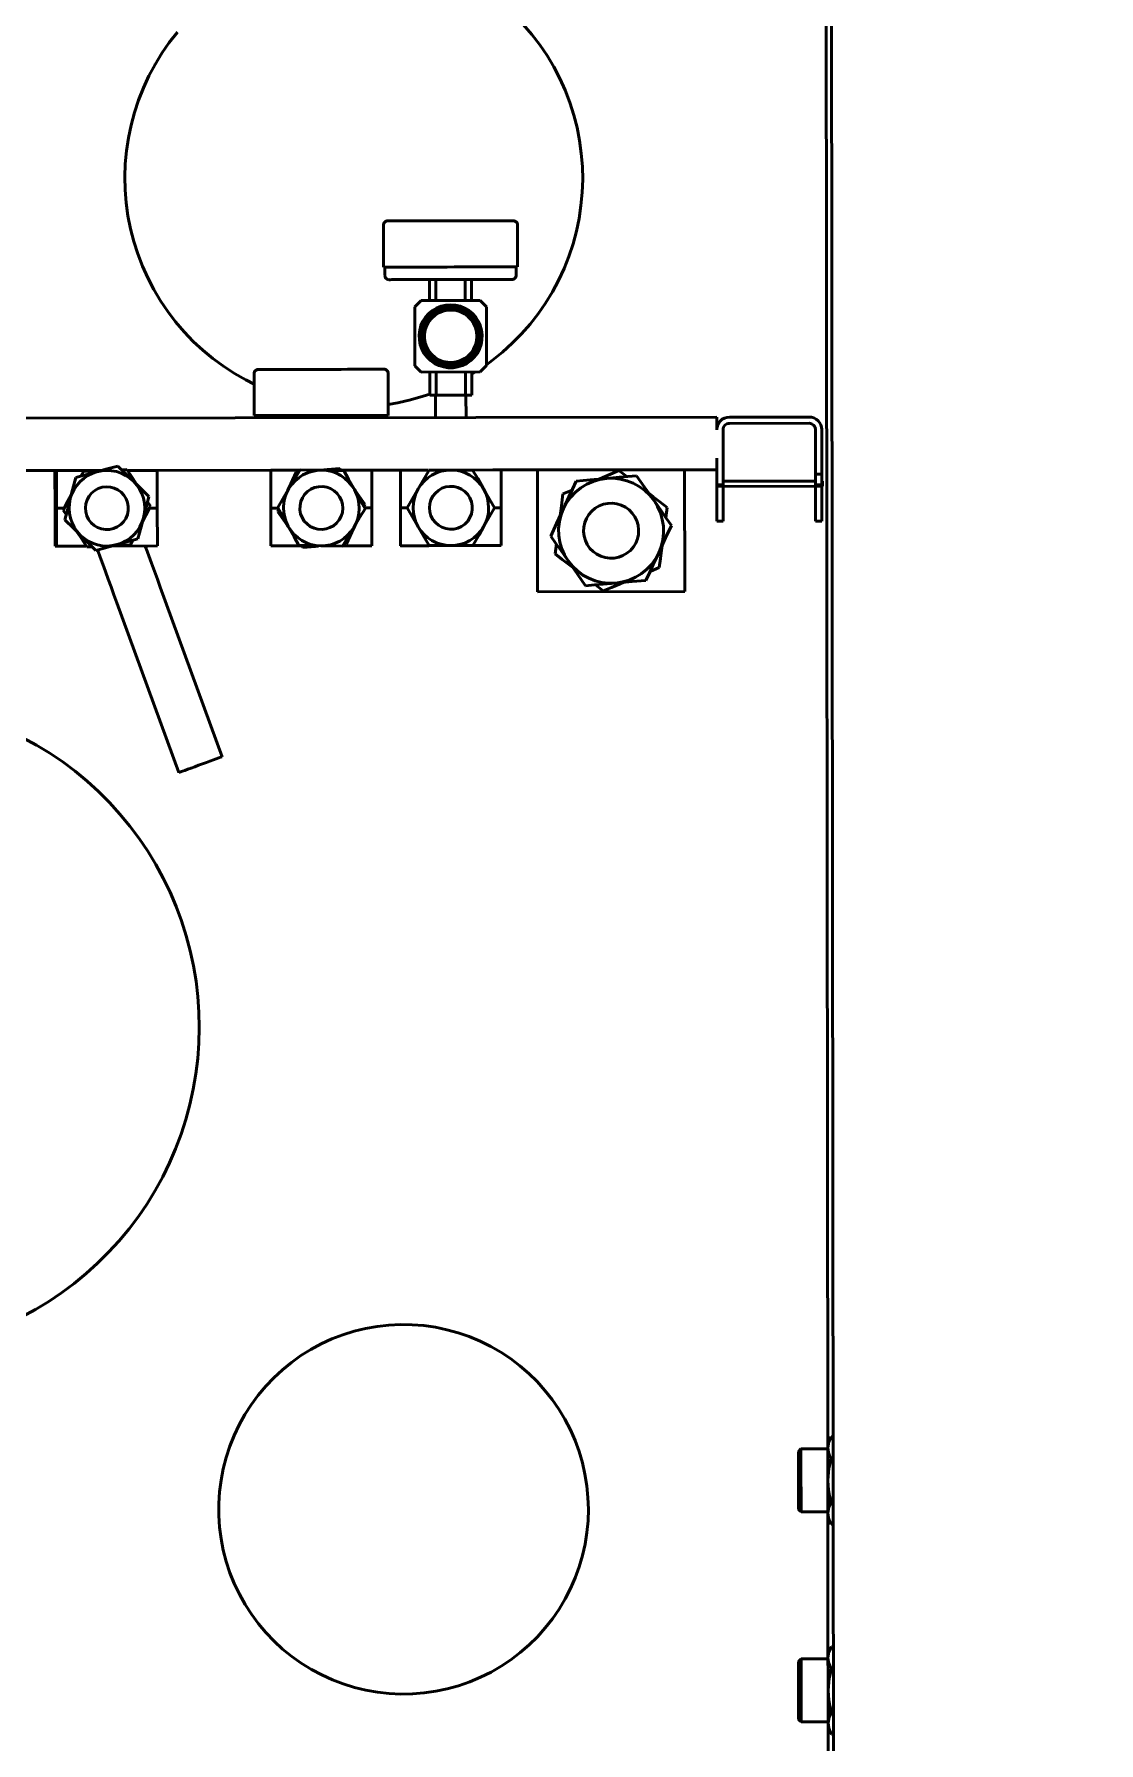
# Model space of a CAD drawing. Header units: feet. Extents: x -99009 to 3252343, y -11094690 to 9035152.
# Drawn here: x 2420762 to 2421269, y -1925168 to -1924355 of the extents above; entities that cross this region are included whole.
import ezdxf

# ---------------------------------------------------------------- set-up
doc = ezdxf.new("R2010")
doc.units = ezdxf.units.FT
doc.layers.add('1', color=1, linetype='Continuous')

# ---------------------------------------------------------------- blocks, each defined once
blk = doc.blocks.new('GG')
at = {"color": 7, "linetype": 'Continuous', "lineweight": 50}
for p, q in [((552.397, 381.917), (552.397, 349.297)), ((551.147, 365.017), (551.147, 368.29)), ((550.246, 365.052), (549.346, 365.052)), ((549.346, 365.017), (549.346, 365.052)), ((549.346, 364.31), (549.346, 365.017)), ((550.246, 365.017), (549.346, 365.017)), ((550.246, 365.017), (550.246, 365.052)), ((550.246, 364.832), (550.246, 365.017)), ((550.247, 365.052), (551.147, 365.052)), ((550.247, 365.017), (550.247, 365.052)), ((550.247, 365.017), (551.147, 365.017)), ((550.247, 364.832), (550.247, 365.017)), ((551.147, 363.942), (551.147, 365.017)), ((550.202, 364.856), (550.096, 364.788)), ((549.325, 364.297), (549.331, 364.171)), ((551.123, 364.376), (551.012, 364.434)), ((547.992, 363.582), (543.951, 362.111)), ((549.346, 362.617), (549.346, 363.7)), ((551.169, 363.338), (551.164, 363.464)), ((549.371, 363.259), (549.483, 363.201)), ((551.147, 362.617), (551.147, 363.324)), ((544.327, 361.077), (548.368, 362.548)), ((550.246, 362.617), (549.346, 362.617)), ((550.246, 362.617), (550.246, 362.804)), ((550.247, 362.617), (550.247, 362.803)), ((550.247, 362.617), (551.147, 362.617)), ((550.293, 362.779), (550.399, 362.847)), ((551.147, 359.912), (551.147, 362.617)), ((552.449, 360.275), (552.397, 360.275)), ((553.449, 360.306), (552.449, 360.306)), ((549.346, 359.912), (549.346, 359.18)), ((550.246, 359.912), (549.346, 359.912)), ((550.21, 359.722), (550.155, 359.747)), ((550.246, 359.912), (550.246, 359.742)), ((550.247, 359.912), (550.247, 359.742)), ((550.247, 359.912), (551.147, 359.912)), ((551.147, 359.912), (551.147, 359.221)), ((551.103, 359.249), (551.097, 359.309)), ((549.354, 359.186), (549.304, 359.151)), ((549.346, 358.203), (549.346, 357.512)), ((549.39, 358.176), (549.396, 358.116)), ((551.139, 358.239), (551.188, 358.274)), ((551.147, 358.245), (551.147, 357.512)), ((550.246, 357.683), (550.246, 357.512)), ((550.247, 357.683), (550.247, 357.512)), ((550.282, 357.703), (550.338, 357.677)), ((550.246, 357.512), (549.346, 357.512)), ((550.247, 357.512), (551.147, 357.512)), ((551.147, 356.724), (551.147, 357.512)), ((552.397, 357.15), (552.449, 357.15)), ((552.449, 357.118), (553.449, 357.118)), ((555.982, 357.191), (555.782, 357.191)), ((556.982, 357.223), (555.982, 357.223)), ((550.246, 356.829), (549.346, 356.829)), ((549.346, 356.629), (549.346, 356.157)), ((551.147, 356.829), (550.247, 356.829)), ((551.147, 356.629), (551.147, 356.157)), ((553.482, 356.329), (553.632, 356.479)), ((553.632, 356.479), (555.032, 356.479)), ((555.032, 356.479), (555.182, 356.329)), ((552.932, 356.129), (552.932, 355.979)), ((553.482, 356.129), (552.932, 356.129)), ((553.482, 354.929), (553.482, 356.329)), ((553.833, 356.08), (553.831, 356.055)), ((553.849, 356.041), (553.831, 356.055)), ((553.961, 356.172), (553.935, 356.172)), ((553.972, 356.153), (553.961, 356.172)), ((554.06, 356.244), (554.048, 356.222)), ((554.059, 356.202), (554.048, 356.222)), ((554.214, 356.276), (554.191, 356.287)), ((554.216, 356.253), (554.214, 356.276)), ((554.334, 356.302), (554.313, 356.287)), ((554.316, 356.264), (554.313, 356.287)), ((554.488, 356.268), (554.471, 356.287)), ((554.481, 356.247), (554.488, 356.268)), ((554.575, 356.216), (554.582, 356.237)), ((554.607, 356.243), (554.582, 356.237)), ((554.719, 356.133), (554.734, 356.15)), ((554.734, 356.15), (554.727, 356.174)), ((554.793, 356.066), (554.808, 356.083)), ((554.833, 356.078), (554.808, 356.083)), ((555.182, 356.329), (555.182, 354.929)), ((555.682, 356.129), (555.182, 356.129)), ((552.932, 355.991), (552.397, 355.991)), ((552.932, 355.979), (552.932, 355.279)), ((552.932, 355.979), (553.482, 355.979)), ((553.68, 355.716), (553.663, 355.698)), ((553.702, 355.712), (553.68, 355.716)), ((553.693, 355.838), (553.701, 355.814)), ((553.723, 355.809), (553.701, 355.814)), ((553.772, 355.974), (553.749, 355.964)), ((553.79, 355.961), (553.772, 355.974)), ((554.89, 355.932), (554.911, 355.941)), ((554.911, 355.941), (554.914, 355.967)), ((554.931, 355.841), (554.952, 355.85)), ((554.973, 355.835), (554.952, 355.85)), ((554.966, 355.679), (554.988, 355.679)), ((554.988, 355.679), (555.002, 355.701)), ((555.182, 355.979), (555.682, 355.979)), ((552.397, 355.266), (552.932, 355.266)), ((553.482, 355.279), (552.932, 355.279)), ((552.932, 355.279), (552.932, 355.129)), ((553.663, 355.56), (553.68, 355.541)), ((553.702, 355.546), (553.68, 355.541)), ((553.701, 355.444), (553.693, 355.42)), ((553.723, 355.448), (553.701, 355.444)), ((553.749, 355.294), (553.772, 355.284)), ((553.79, 355.297), (553.772, 355.284)), ((554.89, 355.326), (554.911, 355.317)), ((554.914, 355.291), (554.911, 355.317)), ((554.931, 355.417), (554.952, 355.408)), ((554.952, 355.408), (554.973, 355.422)), ((554.966, 355.579), (554.988, 355.579)), ((555.002, 355.557), (554.988, 355.579)), ((555.682, 355.279), (555.182, 355.279)), ((549.346, 355.101), (549.346, 354.629)), ((551.147, 355.101), (551.147, 354.629)), ((552.932, 355.129), (553.482, 355.129)), ((553.426, 355.129), (553.482, 355.037)), ((553.632, 354.779), (553.482, 354.929)), ((553.849, 355.216), (553.831, 355.203)), ((553.831, 355.203), (553.833, 355.178)), ((553.935, 355.085), (553.961, 355.086)), ((553.972, 355.105), (553.961, 355.086)), ((554.059, 355.055), (554.048, 355.036)), ((554.048, 355.036), (554.06, 355.013)), ((554.191, 354.971), (554.214, 354.982)), ((554.216, 355.004), (554.214, 354.982)), ((554.316, 354.994), (554.313, 354.971)), ((554.313, 354.971), (554.334, 354.956)), ((554.471, 354.97), (554.488, 354.989)), ((554.481, 355.011), (554.488, 354.989)), ((554.575, 355.042), (554.582, 355.021)), ((554.582, 355.021), (554.607, 355.015)), ((554.719, 355.125), (554.734, 355.108)), ((554.727, 355.084), (554.734, 355.108)), ((554.793, 355.192), (554.808, 355.175)), ((554.808, 355.175), (554.833, 355.18)), ((555.182, 354.929), (555.032, 354.779)), ((555.182, 355.129), (555.682, 355.129)), ((549.346, 354.429), (550.246, 354.429)), ((550.247, 354.429), (551.147, 354.429)), ((551.147, 353.565), (551.147, 354.534)), ((555.032, 354.779), (553.632, 354.779)), ((555.782, 354.066), (555.982, 354.066)), ((555.982, 354.035), (556.982, 354.035)), ((548.247, 353.565), (551.147, 353.565)), ((548.247, 350.065), (548.247, 353.565)), ((551.147, 350.065), (551.147, 353.565)), ((549.385, 353.117), (549.145, 353.148)), ((550.666, 352.742), (550.576, 352.96)), ((548.411, 352.191), (548.266, 352.003)), ((550.985, 351.44), (551.128, 351.627)), ((548.728, 350.889), (548.819, 350.67)), ((550.009, 350.513), (550.25, 350.482)), ((548.247, 350.065), (551.147, 350.065)), ((551.147, 349.297), (551.147, 350.065)), ((549.919, 349.147), (549.919, 349.297)), ((549.919, 349.297), (551.036, 349.297)), ((550.75, 349.147), (549.919, 349.147)), ((550.75, 349.282), (550.75, 346.782)), ((550.787, 349.282), (550.75, 349.282)), ((550.787, 349.282), (550.787, 349.147)), ((551.036, 349.147), (550.787, 349.147)), ((550.875, 346.947), (550.875, 349.147)), ((551.423, 349.297), (551.236, 349.297)), ((551.236, 349.147), (552.1, 349.147)), ((552.121, 349.297), (552.1, 349.297)), ((552.25, 348.997), (552.25, 347.097)), ((552.4, 347.097), (552.4, 348.997)), ((521.387, 347.382), (521.325, 347.32)), ((521.325, 347.32), (521.325, 346.682)), ((522.825, 347.32), (522.762, 347.382)), ((522.825, 346.682), (522.825, 347.32)), ((526.387, 347.382), (526.325, 347.32)), ((526.325, 347.32), (526.325, 346.682)), ((527.825, 347.32), (527.762, 347.382)), ((527.825, 346.682), (527.825, 347.32)), ((521.175, 346.682), (518.2, 346.682)), ((521.175, 346.682), (521.035, 346.602)), ((523.114, 346.602), (522.975, 346.682)), ((526.175, 346.682), (522.975, 346.682)), ((526.175, 346.682), (526.036, 346.602)), ((528.114, 346.602), (527.975, 346.682)), ((563.7, 346.682), (527.975, 346.682)), ((549.919, 346.797), (549.919, 346.947)), ((549.919, 346.947), (550.75, 346.947)), ((550.75, 346.797), (549.919, 346.797)), ((550.875, 346.782), (550.75, 346.782)), ((550.787, 346.947), (551.04, 346.947)), ((550.787, 346.947), (550.787, 346.797)), ((551.04, 346.797), (550.787, 346.797)), ((550.875, 346.782), (550.875, 346.797)), ((551.04, 346.947), (551.04, 346.797)), ((552.1, 346.947), (551.04, 346.947)), ((551.04, 346.797), (552.1, 346.797)), ((518.342, 346.557), (563.557, 346.557)), ((521.035, 346.557), (521.035, 346.602)), ((521.555, 346.557), (521.555, 346.602)), ((522.594, 346.557), (522.594, 346.602)), ((523.114, 346.557), (523.114, 346.602)), ((526.036, 346.557), (526.036, 346.602)), ((526.555, 346.557), (526.555, 346.602)), ((527.594, 346.557), (527.594, 346.602)), ((528.114, 346.557), (528.114, 346.602))]:
    blk.add_line(p, q, dxfattribs=at)
for points in [[(530.994, 365.864), (531.17, 365.539), (531.361, 365.223), (531.567, 364.916), (531.787, 364.619), (532.021, 364.333), (532.268, 364.058), (532.528, 363.796), (532.8, 363.546), (533.084, 363.31), (533.379, 363.088), (533.684, 362.879), (533.999, 362.686), (534.322, 362.507), (534.654, 362.345), (534.993, 362.198), (535.339, 362.068), (535.691, 361.954), (536.047, 361.857), (536.408, 361.777), (536.772, 361.715), (537.139, 361.67), (537.507, 361.642), (537.876, 361.632), (538.246, 361.64), (538.614, 361.665), (538.981, 361.708), (539.346, 361.768), (539.707, 361.846), (540.064, 361.941), (540.416, 362.052), (540.763, 362.181), (541.102, 362.325), (541.435, 362.486), (541.76, 362.662), (542.076, 362.854), (542.382, 363.06), (542.678, 363.281), (542.964, 363.515), (543.238, 363.763), (543.499, 364.024), (543.748, 364.297), (543.984, 364.582), (544.206, 364.877), (544.413, 365.183), (544.606, 365.498), (544.784, 365.822)], [(549.974, 364.82), (549.763, 364.607), (549.608, 364.451)], [(550.476, 364.688), (550.361, 364.71), (550.243, 364.717), (550.125, 364.709), (550.01, 364.686), (549.899, 364.647), (549.794, 364.595), (549.696, 364.529), (549.608, 364.451)], [(550.476, 364.688), (550.204, 364.759), (549.974, 364.82)], [(550.574, 364.662), (550.413, 364.746), (550.202, 364.856)], [(551.115, 364.054), (551.077, 364.166), (551.025, 364.271), (550.959, 364.368), (550.881, 364.457), (550.792, 364.534), (550.694, 364.599), (550.588, 364.65), (550.476, 364.688)], [(550.979, 364.555), (550.689, 364.632), (550.476, 364.688)], [(549.608, 364.451), (549.41, 364.251), (549.242, 364.082)], [(549.679, 364.522), (549.526, 364.425), (549.325, 364.297)], [(549.608, 364.451), (549.531, 364.362), (549.466, 364.264), (549.414, 364.158), (549.377, 364.046), (549.354, 363.931), (549.347, 363.813), (549.356, 363.696), (549.379, 363.58)], [(551.115, 364.054), (551.041, 364.326), (550.979, 364.555)], [(551.142, 363.957), (551.134, 364.138), (551.123, 364.376)], [(549.255, 364.042), (549.238, 364.035), (549.08, 363.978), (548.913, 363.917), (548.739, 363.853), (548.557, 363.788), (548.372, 363.72), (548.183, 363.651), (547.992, 363.582)], [(549.242, 364.082), (549.321, 363.793), (549.379, 363.58)], [(550.887, 363.184), (550.964, 363.273), (551.029, 363.371), (551.08, 363.477), (551.118, 363.588), (551.14, 363.704), (551.147, 363.822), (551.139, 363.939), (551.115, 364.054)], [(551.252, 363.553), (551.174, 363.842), (551.115, 364.054)], [(549.353, 363.677), (549.361, 363.496), (549.371, 363.259)], [(549.379, 363.58), (549.417, 363.469), (549.47, 363.364), (549.536, 363.266), (549.614, 363.178), (549.703, 363.101), (549.801, 363.036), (549.907, 362.984), (550.018, 362.947)], [(549.379, 363.58), (549.453, 363.309), (549.516, 363.079)], [(550.887, 363.184), (551.085, 363.384), (551.252, 363.553)], [(561.079, 362.496), (560.813, 362.659), (560.539, 362.806), (560.257, 362.938), (559.967, 363.052), (559.672, 363.151), (559.371, 363.232), (559.067, 363.296), (558.759, 363.342), (558.449, 363.371), (558.138, 363.382), (557.827, 363.375), (557.517, 363.351), (557.208, 363.309), (556.903, 363.249), (556.601, 363.172), (556.304, 363.078), (556.014, 362.967), (555.73, 362.84), (555.453, 362.697), (555.186, 362.538), (554.928, 362.364), (554.68, 362.176), (554.443, 361.973), (554.218, 361.758), (554.006, 361.53), (553.807, 361.291), (553.623, 361.04), (553.453, 360.78), (553.298, 360.509), (553.194, 360.306)], [(549.516, 363.079), (549.805, 363.003), (550.018, 362.947)], [(549.921, 362.972), (550.082, 362.889), (550.293, 362.779)], [(550.018, 362.947), (550.134, 362.925), (550.251, 362.917), (550.369, 362.926), (550.484, 362.949), (550.595, 362.987), (550.701, 363.04), (550.799, 363.106), (550.887, 363.184)], [(550.521, 362.815), (550.732, 363.027), (550.887, 363.184)], [(550.816, 363.113), (550.969, 363.21), (551.169, 363.338)], [(548.368, 362.548), (548.559, 362.618), (548.748, 362.686), (548.934, 362.754), (549.115, 362.82), (549.29, 362.884), (549.346, 362.904)], [(550.018, 362.947), (550.291, 362.875), (550.521, 362.815)], [(553.655, 354.779), (553.761, 354.635), (553.956, 354.393), (554.165, 354.162), (554.386, 353.943), (554.62, 353.737), (554.865, 353.546), (555.121, 353.368), (555.386, 353.206), (555.661, 353.059), (555.943, 352.927), (556.232, 352.812), (556.528, 352.714), (556.828, 352.633), (557.133, 352.569), (557.44, 352.523), (557.75, 352.494), (558.062, 352.482), (558.373, 352.489), (558.683, 352.514), (558.992, 352.556), (559.297, 352.615), (559.598, 352.693), (559.895, 352.786), (560.186, 352.898), (560.47, 353.025), (560.746, 353.168), (561.014, 353.327), (561.272, 353.501), (561.52, 353.689), (561.757, 353.891)], [(561.579, 362.127), (561.334, 362.319), (561.079, 362.496), (561.079, 362.496)], [(543.951, 362.111), (543.951, 362.111), (543.956, 362.098), (543.966, 362.069), (543.982, 362.026), (544.003, 361.968), (544.029, 361.898), (544.058, 361.819), (544.089, 361.732), (544.122, 361.64), (544.156, 361.548), (544.189, 361.457), (544.221, 361.37), (544.25, 361.29), (544.275, 361.221), (544.296, 361.163), (544.312, 361.119), (544.323, 361.09), (544.327, 361.078), (544.327, 361.077)], [(552.449, 360.306), (552.449, 360.305), (552.449, 360.292), (552.449, 360.261), (552.449, 360.212), (552.449, 360.146), (552.449, 360.063), (552.449, 359.966), (552.449, 359.854), (552.449, 359.729), (552.449, 359.593), (552.449, 359.447), (552.449, 359.293), (552.449, 359.132), (552.449, 358.966), (552.449, 358.797), (552.449, 358.628), (552.449, 358.459), (552.449, 358.293), (552.449, 358.132), (552.449, 357.978), (552.449, 357.831), (552.449, 357.695), (552.449, 357.57), (552.449, 357.459), (552.449, 357.361), (552.449, 357.279), (552.449, 357.213), (552.449, 357.164), (552.449, 357.133), (552.449, 357.119), (552.449, 357.118)], [(553.548, 360.206), (553.547, 360.225), (553.541, 360.244), (553.532, 360.262), (553.519, 360.277), (553.504, 360.289), (553.487, 360.298), (553.468, 360.304), (553.449, 360.306)], [(553.548, 360.206), (553.548, 360.204), (553.548, 360.186), (553.548, 360.152), (553.548, 360.1), (553.548, 360.032), (553.548, 359.949), (553.548, 359.851), (553.548, 359.74), (553.548, 359.616), (553.548, 359.482), (553.548, 359.34), (553.548, 359.189), (553.548, 359.033), (553.548, 358.874), (553.548, 358.712), (553.548, 358.551), (553.548, 358.391), (553.548, 358.235), (553.548, 358.085), (553.548, 357.942), (553.548, 357.808), (553.548, 357.685), (553.548, 357.574), (553.548, 357.476), (553.548, 357.393), (553.548, 357.325), (553.548, 357.273), (553.548, 357.238), (553.548, 357.221), (553.548, 357.219)], [(550.155, 359.747), (549.91, 359.576), (549.768, 359.476)], [(550.263, 359.751), (550.002, 359.606), (549.809, 359.499)], [(550.709, 359.484), (550.467, 359.629), (550.263, 359.751)], [(549.809, 359.499), (549.71, 359.435), (549.62, 359.359), (549.541, 359.272), (549.474, 359.175), (549.421, 359.07), (549.381, 358.96), (549.356, 358.844), (549.347, 358.727)], [(549.809, 359.499), (549.563, 359.362), (549.355, 359.247)], [(550.709, 359.484), (550.604, 359.538), (550.493, 359.578), (550.378, 359.603), (550.261, 359.612), (550.143, 359.606), (550.028, 359.585), (549.916, 359.549), (549.809, 359.499)], [(551.097, 359.309), (550.826, 359.435), (550.669, 359.509)], [(551.146, 358.698), (551.14, 358.815), (551.119, 358.931), (551.083, 359.043), (551.033, 359.149), (550.969, 359.249), (550.893, 359.338), (550.806, 359.417), (550.709, 359.484)], [(551.155, 359.217), (550.898, 359.371), (550.709, 359.484)], [(549.304, 359.151), (549.33, 358.853), (549.337, 358.778)], [(549.355, 359.247), (549.35, 358.948), (549.347, 358.727)], [(551.146, 358.698), (551.151, 358.979), (551.155, 359.217)], [(549.347, 358.727), (549.342, 358.445), (549.338, 358.208)], [(549.347, 358.727), (549.352, 358.61), (549.373, 358.494), (549.409, 358.382), (549.459, 358.275), (549.523, 358.176), (549.599, 358.087), (549.687, 358.007), (549.784, 357.94)], [(550.684, 357.926), (550.782, 357.99), (550.872, 358.066), (550.951, 358.153), (551.018, 358.25), (551.072, 358.354), (551.112, 358.465), (551.137, 358.58), (551.146, 358.698)], [(551.138, 358.178), (551.143, 358.477), (551.146, 358.698)], [(551.188, 358.274), (551.162, 358.572), (551.147, 358.741)], [(549.338, 358.208), (549.595, 358.054), (549.784, 357.94)], [(549.396, 358.116), (549.667, 357.99), (549.824, 357.916)], [(550.684, 357.926), (550.93, 358.063), (551.138, 358.178)], [(549.784, 357.94), (549.888, 357.886), (549.999, 357.847), (550.114, 357.822), (550.232, 357.812), (550.349, 357.818), (550.465, 357.839), (550.577, 357.875), (550.684, 357.926)], [(549.784, 357.94), (550.025, 357.795), (550.229, 357.673)], [(550.229, 357.673), (550.491, 357.818), (550.684, 357.926)], [(550.338, 357.677), (550.583, 357.849), (550.725, 357.949)], [(552.711, 357.118), (552.751, 356.888), (552.819, 356.584), (552.905, 356.285), (552.957, 356.129)], [(553.449, 357.118), (553.468, 357.121), (553.487, 357.126), (553.504, 357.135), (553.519, 357.148), (553.532, 357.163), (553.541, 357.18), (553.547, 357.199), (553.548, 357.219)], [(555.782, 357.191), (555.763, 357.189), (555.744, 357.184), (555.727, 357.175), (555.712, 357.162), (555.699, 357.147), (555.69, 357.129), (555.684, 357.111), (555.682, 357.091)], [(555.682, 357.091), (555.682, 357.086), (555.682, 357.064), (555.682, 357.025), (555.682, 356.968), (555.682, 356.896), (555.682, 356.807), (555.682, 356.705), (555.682, 356.589), (555.682, 356.462), (555.682, 356.325), (555.682, 356.179), (555.682, 356.027), (555.682, 355.87), (555.682, 355.71), (555.682, 355.548), (555.682, 355.388), (555.682, 355.231), (555.682, 355.078), (555.682, 354.933), (555.682, 354.795), (555.682, 354.668), (555.682, 354.553), (555.682, 354.45), (555.682, 354.362), (555.682, 354.29), (555.682, 354.233), (555.682, 354.194), (555.682, 354.171), (555.682, 354.166)], [(555.982, 357.223), (555.982, 357.222), (555.982, 357.208), (555.982, 357.177), (555.982, 357.128), (555.982, 357.062), (555.982, 356.98), (555.982, 356.882), (555.982, 356.771), (555.982, 356.646), (555.982, 356.51), (555.982, 356.364), (555.982, 356.209), (555.982, 356.048), (555.982, 355.882), (555.982, 355.714), (555.982, 355.544), (555.982, 355.375), (555.982, 355.21), (555.982, 355.048), (555.982, 354.894), (555.982, 354.748), (555.982, 354.612), (555.982, 354.487), (555.982, 354.375), (555.982, 354.278), (555.982, 354.196), (555.982, 354.13), (555.982, 354.081), (555.982, 354.049), (555.982, 354.036), (555.982, 354.035)], [(557.082, 357.123), (557.081, 357.142), (557.075, 357.161), (557.065, 357.178), (557.053, 357.193), (557.038, 357.206), (557.021, 357.215), (557.002, 357.221), (556.982, 357.223)], [(557.082, 357.123), (557.082, 357.12), (557.082, 357.103), (557.082, 357.068), (557.082, 357.017), (557.082, 356.948), (557.082, 356.865), (557.082, 356.767), (557.082, 356.656), (557.082, 356.533), (557.082, 356.399), (557.082, 356.256), (557.082, 356.106), (557.082, 355.95), (557.082, 355.79), (557.082, 355.629), (557.082, 355.467), (557.082, 355.308), (557.082, 355.152), (557.082, 355.001), (557.082, 354.859), (557.082, 354.725), (557.082, 354.601), (557.082, 354.49), (557.082, 354.393), (557.082, 354.309), (557.082, 354.241), (557.082, 354.189), (557.082, 354.155), (557.082, 354.137), (557.082, 354.135)], [(549.346, 356.829), (549.346, 356.825), (549.346, 356.814), (549.346, 356.795), (549.346, 356.77), (549.346, 356.74), (549.346, 356.705), (549.346, 356.668), (549.346, 356.629)], [(550.247, 356.668), (549.988, 356.518), (549.797, 356.408)], [(550.697, 356.408), (550.592, 356.46), (550.48, 356.498), (550.365, 356.521), (550.247, 356.529), (550.13, 356.521), (550.014, 356.498), (549.903, 356.46), (549.797, 356.408)], [(550.246, 356.668), (550.246, 356.705), (550.246, 356.74), (550.246, 356.77), (550.246, 356.795), (550.246, 356.814), (550.246, 356.825), (550.246, 356.829)], [(550.247, 356.829), (550.247, 356.825), (550.247, 356.814), (550.247, 356.795), (550.247, 356.77), (550.247, 356.74), (550.247, 356.705), (550.247, 356.669)], [(550.697, 356.408), (550.453, 356.549), (550.247, 356.668)], [(551.147, 356.629), (551.147, 356.641), (551.147, 356.654), (551.147, 356.666), (551.147, 356.678), (551.147, 356.69), (551.147, 356.702), (551.147, 356.713), (551.147, 356.724)], [(549.797, 356.408), (549.699, 356.343), (549.611, 356.265), (549.533, 356.177), (549.468, 356.079), (549.416, 355.973), (549.378, 355.862), (549.355, 355.746), (549.347, 355.629)], [(549.797, 356.408), (549.553, 356.267), (549.347, 356.148)], [(549.347, 356.148), (549.347, 355.849), (549.347, 355.629)], [(551.147, 355.629), (551.14, 355.746), (551.117, 355.862), (551.079, 355.973), (551.027, 356.079), (550.961, 356.177), (550.884, 356.265), (550.795, 356.343), (550.697, 356.408)], [(551.147, 356.148), (550.888, 356.298), (550.697, 356.408)], [(551.147, 355.629), (551.147, 355.911), (551.147, 356.148)], [(553.749, 355.964), (553.758, 355.98), (553.768, 355.995), (553.777, 356.01), (553.788, 356.025), (553.799, 356.039), (553.81, 356.053), (553.821, 356.067), (553.833, 356.08)], [(553.831, 356.055), (553.823, 356.045), (553.815, 356.035), (553.807, 356.026), (553.8, 356.016), (553.793, 356.005), (553.786, 355.995), (553.779, 355.985), (553.772, 355.974)], [(553.849, 356.041), (553.841, 356.032), (553.834, 356.022), (553.826, 356.013), (553.818, 356.002), (553.811, 355.992), (553.804, 355.982), (553.797, 355.971), (553.79, 355.961)], [(553.833, 356.08), (553.843, 356.073), (553.851, 356.067)], [(553.851, 356.067), (553.85, 356.064), (553.85, 356.061), (553.85, 356.058), (553.85, 356.054), (553.85, 356.051), (553.85, 356.048), (553.849, 356.045), (553.849, 356.041)], [(553.947, 356.153), (553.934, 356.144), (553.921, 356.134), (553.909, 356.123), (553.897, 356.113), (553.885, 356.102), (553.873, 356.091), (553.862, 356.079), (553.851, 356.067)], [(553.935, 356.172), (553.95, 356.183), (553.965, 356.193), (553.98, 356.202), (553.996, 356.212), (554.011, 356.22), (554.027, 356.229), (554.043, 356.237), (554.06, 356.244)], [(553.947, 356.153), (553.941, 356.164), (553.935, 356.172)], [(553.972, 356.153), (553.969, 356.153), (553.966, 356.153), (553.963, 356.153), (553.959, 356.153), (553.956, 356.153), (553.953, 356.153), (553.95, 356.153), (553.947, 356.153)], [(554.048, 356.222), (554.036, 356.216), (554.025, 356.211), (554.014, 356.205), (554.003, 356.199), (553.993, 356.192), (553.982, 356.186), (553.971, 356.179), (553.961, 356.172)], [(554.059, 356.202), (554.048, 356.197), (554.036, 356.191), (554.025, 356.185), (554.015, 356.179), (554.004, 356.173), (553.993, 356.166), (553.983, 356.159), (553.972, 356.153)], [(554.071, 356.225), (554.069, 356.222), (554.068, 356.219), (554.066, 356.216), (554.065, 356.214), (554.063, 356.211), (554.062, 356.208), (554.06, 356.205), (554.059, 356.202)], [(554.06, 356.244), (554.066, 356.233), (554.071, 356.225)], [(554.194, 356.265), (554.178, 356.261), (554.162, 356.257), (554.146, 356.253), (554.131, 356.248), (554.116, 356.243), (554.101, 356.237), (554.085, 356.231), (554.071, 356.225)], [(554.191, 356.287), (554.209, 356.291), (554.226, 356.293), (554.244, 356.296), (554.262, 356.298), (554.28, 356.3), (554.298, 356.301), (554.316, 356.301), (554.334, 356.302)], [(554.194, 356.265), (554.192, 356.277), (554.191, 356.287)], [(554.216, 356.253), (554.213, 356.255), (554.211, 356.256), (554.208, 356.258), (554.205, 356.259), (554.202, 356.261), (554.199, 356.262), (554.196, 356.263), (554.194, 356.265)], [(554.313, 356.287), (554.301, 356.286), (554.288, 356.285), (554.276, 356.285), (554.264, 356.283), (554.251, 356.282), (554.239, 356.28), (554.226, 356.278), (554.214, 356.276)], [(554.316, 356.264), (554.303, 356.264), (554.291, 356.263), (554.278, 356.262), (554.266, 356.261), (554.253, 356.259), (554.241, 356.258), (554.229, 356.256), (554.216, 356.253)], [(554.336, 356.28), (554.333, 356.278), (554.331, 356.276), (554.328, 356.274), (554.326, 356.272), (554.323, 356.27), (554.321, 356.268), (554.318, 356.266), (554.316, 356.264)], [(554.334, 356.302), (554.335, 356.289), (554.336, 356.28)], [(554.464, 356.266), (554.448, 356.269), (554.433, 356.272), (554.416, 356.274), (554.4, 356.276), (554.384, 356.278), (554.368, 356.279), (554.352, 356.28), (554.336, 356.28)], [(554.464, 356.266), (554.468, 356.278), (554.471, 356.287)], [(554.481, 356.247), (554.478, 356.249), (554.476, 356.252), (554.474, 356.254), (554.472, 356.257), (554.47, 356.259), (554.468, 356.262), (554.466, 356.264), (554.464, 356.266)], [(554.471, 356.287), (554.488, 356.283), (554.506, 356.279), (554.523, 356.274), (554.54, 356.269), (554.557, 356.263), (554.574, 356.257), (554.591, 356.25), (554.607, 356.243)], [(554.575, 356.216), (554.564, 356.22), (554.552, 356.225), (554.541, 356.229), (554.529, 356.233), (554.517, 356.237), (554.505, 356.24), (554.493, 356.244), (554.481, 356.247)], [(554.582, 356.237), (554.571, 356.242), (554.559, 356.246), (554.548, 356.251), (554.536, 356.255), (554.524, 356.258), (554.512, 356.262), (554.5, 356.265), (554.488, 356.268)], [(554.6, 356.222), (554.597, 356.221), (554.594, 356.221), (554.591, 356.22), (554.588, 356.219), (554.585, 356.218), (554.582, 356.218), (554.579, 356.216), (554.575, 356.216)], [(554.607, 356.243), (554.603, 356.231), (554.6, 356.222)], [(554.712, 356.158), (554.699, 356.167), (554.685, 356.176), (554.672, 356.184), (554.658, 356.192), (554.644, 356.201), (554.629, 356.208), (554.615, 356.215), (554.6, 356.222)], [(554.712, 356.158), (554.72, 356.167), (554.727, 356.174)], [(554.719, 356.133), (554.718, 356.136), (554.717, 356.139), (554.717, 356.142), (554.715, 356.145), (554.715, 356.148), (554.714, 356.152), (554.713, 356.154), (554.712, 356.158)], [(554.793, 356.066), (554.785, 356.075), (554.776, 356.084), (554.767, 356.093), (554.757, 356.101), (554.748, 356.109), (554.738, 356.117), (554.729, 356.125), (554.719, 356.133)], [(554.727, 356.174), (554.741, 356.164), (554.755, 356.152), (554.769, 356.141), (554.783, 356.129), (554.796, 356.117), (554.809, 356.104), (554.821, 356.091), (554.833, 356.078)], [(554.808, 356.083), (554.8, 356.092), (554.791, 356.101), (554.782, 356.109), (554.773, 356.118), (554.763, 356.126), (554.754, 356.134), (554.744, 356.142), (554.734, 356.15)], [(554.818, 356.062), (554.815, 356.062), (554.812, 356.063), (554.809, 356.063), (554.806, 356.064), (554.803, 356.064), (554.799, 356.065), (554.797, 356.065), (554.793, 356.066)], [(554.833, 356.078), (554.825, 356.069), (554.818, 356.062)], [(554.894, 355.958), (554.886, 355.971), (554.877, 355.985), (554.868, 355.998), (554.859, 356.011), (554.849, 356.025), (554.839, 356.037), (554.829, 356.05), (554.818, 356.062)], [(549.347, 355.629), (549.355, 355.511), (549.378, 355.396), (549.416, 355.284), (549.468, 355.179), (549.533, 355.081), (549.611, 354.992), (549.699, 354.915), (549.797, 354.849)], [(549.347, 355.629), (549.347, 355.347), (549.347, 355.109)], [(550.697, 354.849), (550.795, 354.915), (550.884, 354.992), (550.961, 355.081), (551.027, 355.179), (551.079, 355.284), (551.117, 355.396), (551.14, 355.511), (551.147, 355.629)], [(551.147, 355.109), (551.147, 355.408), (551.147, 355.629)], [(553.663, 355.698), (553.665, 355.716), (553.667, 355.733), (553.671, 355.751), (553.674, 355.769), (553.678, 355.786), (553.683, 355.804), (553.687, 355.821), (553.693, 355.838)], [(553.684, 355.693), (553.672, 355.696), (553.663, 355.698)], [(553.701, 355.814), (553.697, 355.802), (553.695, 355.79), (553.691, 355.778), (553.689, 355.766), (553.686, 355.753), (553.684, 355.741), (553.682, 355.729), (553.68, 355.716)], [(553.684, 355.693), (553.683, 355.677), (553.682, 355.661), (553.681, 355.645), (553.681, 355.629), (553.681, 355.612), (553.682, 355.597), (553.683, 355.58), (553.684, 355.564)], [(553.702, 355.712), (553.7, 355.71), (553.698, 355.707), (553.696, 355.705), (553.693, 355.702), (553.691, 355.7), (553.689, 355.698), (553.687, 355.696), (553.684, 355.693)], [(553.693, 355.838), (553.705, 355.835), (553.714, 355.833)], [(553.723, 355.809), (553.72, 355.797), (553.716, 355.785), (553.714, 355.773), (553.711, 355.761), (553.708, 355.749), (553.706, 355.736), (553.704, 355.724), (553.702, 355.712)], [(553.767, 355.951), (553.759, 355.937), (553.751, 355.923), (553.744, 355.908), (553.738, 355.894), (553.731, 355.879), (553.725, 355.864), (553.72, 355.848), (553.714, 355.833)], [(553.714, 355.833), (553.715, 355.831), (553.716, 355.827), (553.717, 355.825), (553.719, 355.821), (553.72, 355.819), (553.721, 355.815), (553.722, 355.813), (553.723, 355.809)], [(553.767, 355.951), (553.757, 355.959), (553.749, 355.964)], [(553.79, 355.961), (553.787, 355.96), (553.785, 355.958), (553.782, 355.957), (553.779, 355.956), (553.776, 355.955), (553.773, 355.954), (553.77, 355.953), (553.767, 355.951)], [(554.89, 355.932), (554.891, 355.935), (554.892, 355.938), (554.892, 355.942), (554.893, 355.945), (554.893, 355.948), (554.893, 355.951), (554.894, 355.954), (554.894, 355.958)], [(554.931, 355.841), (554.927, 355.852), (554.923, 355.864), (554.918, 355.876), (554.913, 355.887), (554.907, 355.899), (554.902, 355.91), (554.896, 355.921), (554.89, 355.932)], [(554.894, 355.958), (554.906, 355.962), (554.914, 355.967)], [(554.952, 355.85), (554.948, 355.862), (554.943, 355.874), (554.938, 355.885), (554.933, 355.896), (554.928, 355.908), (554.923, 355.919), (554.917, 355.93), (554.911, 355.941)], [(554.914, 355.967), (554.923, 355.951), (554.932, 355.935), (554.939, 355.919), (554.947, 355.902), (554.954, 355.886), (554.961, 355.869), (554.967, 355.852), (554.973, 355.835)], [(554.953, 355.827), (554.95, 355.828), (554.947, 355.83), (554.944, 355.832), (554.942, 355.834), (554.939, 355.835), (554.937, 355.837), (554.934, 355.839), (554.931, 355.841)], [(554.973, 355.835), (554.961, 355.831), (554.953, 355.827)], [(554.979, 355.7), (554.977, 355.717), (554.975, 355.732), (554.972, 355.748), (554.969, 355.764), (554.966, 355.78), (554.962, 355.796), (554.957, 355.811), (554.953, 355.827)], [(554.966, 355.679), (554.967, 355.682), (554.969, 355.684), (554.971, 355.687), (554.973, 355.69), (554.974, 355.692), (554.976, 355.695), (554.978, 355.698), (554.979, 355.7)], [(554.966, 355.579), (554.967, 355.591), (554.967, 355.604), (554.968, 355.616), (554.968, 355.629), (554.968, 355.641), (554.967, 355.654), (554.967, 355.666), (554.966, 355.679)], [(554.979, 355.7), (554.992, 355.7), (555.002, 355.701)], [(554.988, 355.579), (554.989, 355.591), (554.99, 355.604), (554.99, 355.616), (554.99, 355.629), (554.99, 355.641), (554.99, 355.654), (554.989, 355.666), (554.988, 355.679)], [(555.002, 355.701), (555.003, 355.683), (555.004, 355.665), (555.005, 355.647), (555.005, 355.629), (555.005, 355.611), (555.004, 355.593), (555.003, 355.575), (555.002, 355.557)], [(553.663, 355.56), (553.675, 355.562), (553.684, 355.564)], [(553.693, 355.42), (553.687, 355.437), (553.683, 355.454), (553.678, 355.471), (553.674, 355.489), (553.671, 355.507), (553.667, 355.524), (553.665, 355.542), (553.663, 355.56)], [(553.68, 355.541), (553.682, 355.529), (553.684, 355.517), (553.686, 355.504), (553.689, 355.492), (553.691, 355.48), (553.695, 355.468), (553.697, 355.456), (553.701, 355.444)], [(553.684, 355.564), (553.687, 355.562), (553.689, 355.56), (553.691, 355.557), (553.693, 355.555), (553.696, 355.553), (553.698, 355.551), (553.7, 355.548), (553.702, 355.546)], [(553.714, 355.424), (553.702, 355.422), (553.693, 355.42)], [(553.702, 355.546), (553.704, 355.534), (553.706, 355.521), (553.708, 355.509), (553.711, 355.497), (553.714, 355.484), (553.716, 355.472), (553.72, 355.46), (553.723, 355.448)], [(553.723, 355.448), (553.722, 355.445), (553.721, 355.442), (553.72, 355.439), (553.719, 355.436), (553.717, 355.433), (553.716, 355.43), (553.715, 355.427), (553.714, 355.424)], [(553.714, 355.424), (553.72, 355.409), (553.725, 355.394), (553.731, 355.379), (553.738, 355.364), (553.744, 355.349), (553.751, 355.335), (553.759, 355.32), (553.767, 355.306)], [(553.749, 355.294), (553.759, 355.301), (553.767, 355.306)], [(553.833, 355.178), (553.821, 355.191), (553.81, 355.205), (553.799, 355.219), (553.788, 355.233), (553.777, 355.248), (553.768, 355.263), (553.758, 355.278), (553.749, 355.294)], [(553.767, 355.306), (553.77, 355.305), (553.773, 355.304), (553.776, 355.303), (553.779, 355.302), (553.782, 355.301), (553.785, 355.299), (553.787, 355.298), (553.79, 355.297)], [(553.772, 355.284), (553.779, 355.273), (553.786, 355.263), (553.793, 355.252), (553.8, 355.242), (553.807, 355.232), (553.815, 355.222), (553.823, 355.212), (553.831, 355.203)], [(553.79, 355.297), (553.797, 355.287), (553.804, 355.276), (553.811, 355.266), (553.818, 355.255), (553.826, 355.245), (553.834, 355.235), (553.841, 355.225), (553.849, 355.216)], [(554.818, 355.196), (554.829, 355.208), (554.839, 355.221), (554.849, 355.233), (554.859, 355.246), (554.868, 355.259), (554.877, 355.273), (554.886, 355.287), (554.894, 355.3)], [(554.89, 355.326), (554.896, 355.337), (554.902, 355.348), (554.907, 355.359), (554.913, 355.37), (554.918, 355.382), (554.923, 355.393), (554.927, 355.405), (554.931, 355.417)], [(554.894, 355.3), (554.894, 355.303), (554.893, 355.307), (554.893, 355.31), (554.893, 355.313), (554.892, 355.316), (554.892, 355.319), (554.891, 355.323), (554.89, 355.326)], [(554.914, 355.291), (554.903, 355.296), (554.894, 355.3)], [(554.911, 355.317), (554.917, 355.327), (554.923, 355.338), (554.928, 355.35), (554.933, 355.361), (554.938, 355.373), (554.943, 355.384), (554.948, 355.396), (554.952, 355.408)], [(554.973, 355.422), (554.967, 355.405), (554.961, 355.388), (554.954, 355.372), (554.947, 355.355), (554.939, 355.339), (554.932, 355.323), (554.923, 355.307), (554.914, 355.291)], [(554.931, 355.417), (554.934, 355.419), (554.937, 355.42), (554.939, 355.422), (554.942, 355.424), (554.944, 355.426), (554.947, 355.428), (554.95, 355.429), (554.953, 355.431)], [(554.953, 355.431), (554.957, 355.446), (554.962, 355.462), (554.966, 355.478), (554.969, 355.494), (554.972, 355.509), (554.975, 355.525), (554.977, 355.541), (554.979, 355.557)], [(554.953, 355.431), (554.964, 355.426), (554.973, 355.422)], [(554.979, 355.557), (554.978, 355.56), (554.976, 355.563), (554.974, 355.565), (554.973, 355.568), (554.971, 355.571), (554.969, 355.573), (554.967, 355.576), (554.966, 355.579)], [(555.002, 355.557), (554.989, 355.557), (554.979, 355.557)], [(549.347, 355.109), (549.606, 354.959), (549.797, 354.849)], [(549.797, 354.849), (550.041, 354.709), (550.247, 354.59)], [(549.797, 354.849), (549.903, 354.797), (550.014, 354.759), (550.13, 354.737), (550.247, 354.729), (550.365, 354.737), (550.48, 354.759), (550.592, 354.797), (550.697, 354.849)], [(550.247, 354.59), (550.506, 354.739), (550.697, 354.849)], [(550.697, 354.849), (550.941, 354.99), (551.147, 355.109)], [(553.851, 355.191), (553.841, 355.184), (553.833, 355.178)], [(553.849, 355.216), (553.849, 355.213), (553.85, 355.21), (553.85, 355.206), (553.85, 355.203), (553.85, 355.2), (553.85, 355.197), (553.85, 355.194), (553.851, 355.191)], [(553.851, 355.191), (553.862, 355.179), (553.873, 355.167), (553.885, 355.156), (553.897, 355.145), (553.909, 355.134), (553.921, 355.124), (553.934, 355.114), (553.947, 355.104)], [(553.935, 355.085), (553.942, 355.096), (553.947, 355.104)], [(554.06, 355.013), (554.043, 355.021), (554.027, 355.029), (554.011, 355.037), (553.996, 355.046), (553.98, 355.055), (553.965, 355.065), (553.95, 355.075), (553.935, 355.085)], [(553.947, 355.104), (553.95, 355.104), (553.953, 355.104), (553.956, 355.104), (553.959, 355.105), (553.963, 355.105), (553.966, 355.105), (553.969, 355.105), (553.972, 355.105)], [(553.961, 355.086), (553.971, 355.079), (553.982, 355.072), (553.993, 355.065), (554.003, 355.059), (554.014, 355.053), (554.025, 355.047), (554.036, 355.041), (554.048, 355.036)], [(553.972, 355.105), (553.983, 355.098), (553.993, 355.091), (554.004, 355.085), (554.015, 355.079), (554.025, 355.072), (554.036, 355.066), (554.048, 355.061), (554.059, 355.055)], [(554.059, 355.055), (554.06, 355.052), (554.062, 355.049), (554.063, 355.047), (554.065, 355.044), (554.066, 355.041), (554.068, 355.038), (554.069, 355.035), (554.071, 355.033)], [(554.071, 355.033), (554.065, 355.022), (554.06, 355.013)], [(554.071, 355.033), (554.085, 355.027), (554.101, 355.021), (554.116, 355.015), (554.131, 355.01), (554.146, 355.005), (554.162, 355), (554.178, 354.997), (554.194, 354.993)], [(554.191, 354.971), (554.192, 354.983), (554.194, 354.993)], [(554.334, 354.956), (554.316, 354.956), (554.298, 354.957), (554.28, 354.958), (554.262, 354.959), (554.244, 354.962), (554.226, 354.964), (554.209, 354.967), (554.191, 354.971)], [(554.194, 354.993), (554.196, 354.994), (554.199, 354.995), (554.202, 354.997), (554.205, 354.998), (554.208, 355), (554.211, 355.001), (554.213, 355.003), (554.216, 355.004)], [(554.214, 354.982), (554.226, 354.98), (554.239, 354.977), (554.251, 354.976), (554.264, 354.974), (554.276, 354.973), (554.288, 354.972), (554.301, 354.971), (554.313, 354.971)], [(554.216, 355.004), (554.229, 355.002), (554.241, 355), (554.253, 354.998), (554.266, 354.997), (554.278, 354.996), (554.291, 354.995), (554.303, 354.994), (554.316, 354.994)], [(554.316, 354.994), (554.318, 354.992), (554.321, 354.99), (554.323, 354.988), (554.326, 354.986), (554.328, 354.984), (554.331, 354.982), (554.333, 354.98), (554.336, 354.978)], [(554.336, 354.978), (554.334, 354.965), (554.334, 354.956)], [(554.336, 354.978), (554.352, 354.978), (554.368, 354.979), (554.384, 354.98), (554.4, 354.981), (554.416, 354.983), (554.433, 354.986), (554.448, 354.988), (554.464, 354.991)], [(554.464, 354.991), (554.466, 354.994), (554.468, 354.996), (554.47, 354.999), (554.472, 355.001), (554.474, 355.004), (554.476, 355.006), (554.478, 355.009), (554.481, 355.011)], [(554.471, 354.97), (554.467, 354.982), (554.464, 354.991)], [(554.607, 355.015), (554.591, 355.007), (554.574, 355.001), (554.557, 354.994), (554.54, 354.989), (554.523, 354.983), (554.506, 354.979), (554.488, 354.974), (554.471, 354.97)], [(554.481, 355.011), (554.493, 355.014), (554.505, 355.017), (554.517, 355.021), (554.529, 355.024), (554.541, 355.029), (554.552, 355.033), (554.564, 355.037), (554.575, 355.042)], [(554.488, 354.989), (554.5, 354.993), (554.512, 354.996), (554.524, 354.999), (554.536, 355.003), (554.548, 355.007), (554.559, 355.011), (554.571, 355.016), (554.582, 355.021)], [(554.575, 355.042), (554.579, 355.041), (554.582, 355.04), (554.585, 355.04), (554.588, 355.039), (554.591, 355.038), (554.594, 355.037), (554.597, 355.036), (554.6, 355.036)], [(554.6, 355.036), (554.615, 355.042), (554.629, 355.049), (554.644, 355.057), (554.658, 355.065), (554.672, 355.073), (554.685, 355.082), (554.699, 355.091), (554.712, 355.1)], [(554.6, 355.036), (554.604, 355.024), (554.607, 355.015)], [(554.712, 355.1), (554.713, 355.103), (554.714, 355.106), (554.715, 355.109), (554.715, 355.112), (554.717, 355.115), (554.717, 355.119), (554.718, 355.121), (554.719, 355.125)], [(554.727, 355.084), (554.719, 355.093), (554.712, 355.1)], [(554.719, 355.125), (554.729, 355.132), (554.738, 355.14), (554.748, 355.148), (554.757, 355.157), (554.767, 355.165), (554.776, 355.174), (554.785, 355.182), (554.793, 355.192)], [(554.833, 355.18), (554.821, 355.166), (554.809, 355.154), (554.796, 355.141), (554.783, 355.129), (554.769, 355.117), (554.755, 355.106), (554.741, 355.094), (554.727, 355.084)], [(554.734, 355.108), (554.744, 355.115), (554.754, 355.124), (554.763, 355.132), (554.773, 355.14), (554.782, 355.148), (554.791, 355.157), (554.8, 355.166), (554.808, 355.175)], [(554.793, 355.192), (554.797, 355.192), (554.799, 355.193), (554.803, 355.193), (554.806, 355.194), (554.809, 355.194), (554.812, 355.195), (554.815, 355.195), (554.818, 355.196)], [(554.818, 355.196), (554.827, 355.187), (554.833, 355.18)], [(549.346, 354.629), (549.346, 354.59), (549.346, 354.552), (549.346, 354.518), (549.346, 354.487), (549.346, 354.462), (549.346, 354.444), (549.346, 354.433), (549.346, 354.429)], [(550.246, 354.429), (550.246, 354.433), (550.246, 354.444), (550.246, 354.462), (550.246, 354.487), (550.246, 354.518), (550.246, 354.552), (550.246, 354.589)], [(550.247, 354.589), (550.247, 354.552), (550.247, 354.518), (550.247, 354.487), (550.247, 354.462), (550.247, 354.444), (550.247, 354.433), (550.247, 354.429)], [(551.147, 354.534), (551.147, 354.545), (551.147, 354.556), (551.147, 354.568), (551.147, 354.58), (551.147, 354.592), (551.147, 354.604), (551.147, 354.617), (551.147, 354.629)], [(555.682, 354.166), (555.684, 354.147), (555.69, 354.128), (555.699, 354.111), (555.712, 354.096), (555.727, 354.083), (555.744, 354.074), (555.763, 354.068), (555.782, 354.066)], [(556.982, 354.035), (557.002, 354.037), (557.021, 354.043), (557.038, 354.052), (557.053, 354.065), (557.065, 354.08), (557.075, 354.097), (557.081, 354.116), (557.082, 354.135)], [(549.572, 353.253), (549.397, 353.13), (549.232, 353.015), (548.981, 352.839)], [(550.226, 352.948), (549.872, 353.113), (549.572, 353.253)], [(548.981, 352.839), (548.66, 352.615), (548.389, 352.426)], [(548.981, 352.839), (548.853, 352.737), (548.74, 352.619), (548.643, 352.487), (548.565, 352.344), (548.506, 352.192), (548.466, 352.033), (548.448, 351.87), (548.452, 351.707)], [(549.145, 353.148), (549.014, 352.978), (548.892, 352.819), (548.823, 352.729)], [(550.226, 352.948), (550.074, 353.007), (549.915, 353.046), (549.753, 353.064), (549.589, 353.06), (549.427, 353.036), (549.27, 352.99), (549.121, 352.924), (548.981, 352.839)], [(550.576, 352.96), (550.363, 352.989), (550.164, 353.015), (550.051, 353.029)], [(550.943, 351.923), (550.918, 352.085), (550.872, 352.242), (550.806, 352.392), (550.722, 352.532), (550.619, 352.659), (550.501, 352.772), (550.37, 352.869), (550.226, 352.948)], [(550.88, 352.642), (550.686, 352.733), (550.504, 352.818), (550.226, 352.948)], [(548.389, 352.426), (548.408, 352.212), (548.425, 352.012), (548.452, 351.707)], [(550.943, 351.923), (550.909, 352.313), (550.88, 352.642)], [(548.266, 352.003), (548.348, 351.805), (548.425, 351.619), (548.469, 351.515)], [(551.128, 351.627), (551.046, 351.825), (550.969, 352.011), (550.926, 352.115)], [(548.452, 351.707), (548.477, 351.545), (548.522, 351.388), (548.588, 351.238), (548.673, 351.099), (548.775, 350.971), (548.893, 350.858), (549.025, 350.761), (549.168, 350.682)], [(548.452, 351.707), (548.486, 351.317), (548.514, 350.988)], [(550.414, 350.791), (550.541, 350.893), (550.654, 351.011), (550.751, 351.143), (550.83, 351.286), (550.889, 351.438), (550.928, 351.598), (550.946, 351.76), (550.943, 351.923)], [(551.005, 351.205), (550.987, 351.418), (550.969, 351.618), (550.943, 351.923)], [(550.414, 350.791), (550.734, 351.015), (551.005, 351.205)], [(548.514, 350.988), (548.709, 350.897), (548.891, 350.812), (549.168, 350.682)], [(549.168, 350.682), (549.321, 350.623), (549.48, 350.584), (549.642, 350.566), (549.806, 350.57), (549.967, 350.595), (550.124, 350.64), (550.274, 350.706), (550.414, 350.791)], [(549.822, 350.377), (549.998, 350.5), (550.163, 350.615), (550.414, 350.791)], [(550.25, 350.482), (550.381, 350.652), (550.503, 350.812), (550.572, 350.901)], [(548.819, 350.67), (549.032, 350.642), (549.231, 350.616), (549.343, 350.601)], [(549.168, 350.682), (549.523, 350.517), (549.822, 350.377)], [(551.236, 349.297), (551.198, 349.297), (551.161, 349.297), (551.126, 349.297), (551.096, 349.297), (551.071, 349.297), (551.052, 349.297), (551.041, 349.297), (551.036, 349.297)], [(551.036, 349.147), (551.041, 349.147), (551.052, 349.147), (551.071, 349.147), (551.096, 349.147), (551.126, 349.147), (551.161, 349.147), (551.198, 349.147), (551.236, 349.147)], [(552.4, 348.997), (552.394, 349.056), (552.377, 349.112), (552.349, 349.164), (552.312, 349.21), (552.266, 349.247), (552.215, 349.274), (552.158, 349.291), (552.1, 349.297)], [(552.1, 349.147), (552.129, 349.144), (552.157, 349.136), (552.183, 349.122), (552.206, 349.103), (552.225, 349.081), (552.238, 349.055), (552.247, 349.026), (552.25, 348.997)], [(552.397, 349.297), (552.392, 349.297), (552.376, 349.297), (552.351, 349.297), (552.316, 349.297), (552.275, 349.297), (552.227, 349.297), (552.175, 349.297), (552.121, 349.297)], [(522.825, 347.32), (522.816, 347.32), (522.79, 347.32), (522.747, 347.32), (522.688, 347.32), (522.615, 347.32), (522.529, 347.32), (522.433, 347.32), (522.328, 347.32), (522.218, 347.32), (522.104, 347.32), (521.989, 347.32), (521.876, 347.32), (521.768, 347.32), (521.667, 347.32), (521.576, 347.32), (521.496, 347.32), (521.43, 347.32), (521.379, 347.32), (521.344, 347.32), (521.327, 347.32), (521.325, 347.32)], [(522.762, 347.382), (522.753, 347.382), (522.727, 347.382), (522.684, 347.382), (522.624, 347.382), (522.551, 347.382), (522.465, 347.382), (522.37, 347.382), (522.266, 347.382), (522.158, 347.382), (522.047, 347.382), (521.937, 347.382), (521.831, 347.382), (521.731, 347.382), (521.64, 347.382), (521.56, 347.382), (521.494, 347.382), (521.442, 347.382), (521.407, 347.382), (521.39, 347.382), (521.387, 347.382)], [(527.825, 347.32), (527.816, 347.32), (527.79, 347.32), (527.747, 347.32), (527.688, 347.32), (527.615, 347.32), (527.529, 347.32), (527.433, 347.32), (527.328, 347.32), (527.218, 347.32), (527.104, 347.32), (526.989, 347.32), (526.876, 347.32), (526.768, 347.32), (526.667, 347.32), (526.576, 347.32), (526.496, 347.32), (526.43, 347.32), (526.379, 347.32), (526.344, 347.32), (526.327, 347.32), (526.325, 347.32)], [(527.762, 347.382), (527.753, 347.382), (527.727, 347.382), (527.684, 347.382), (527.624, 347.382), (527.551, 347.382), (527.466, 347.382), (527.37, 347.382), (527.266, 347.382), (527.158, 347.382), (527.047, 347.382), (526.937, 347.382), (526.831, 347.382), (526.731, 347.382), (526.64, 347.382), (526.56, 347.382), (526.494, 347.382), (526.442, 347.382), (526.407, 347.382), (526.39, 347.382), (526.387, 347.382)], [(552.25, 347.097), (552.247, 347.068), (552.238, 347.04), (552.225, 347.014), (552.206, 346.991), (552.183, 346.973), (552.157, 346.959), (552.129, 346.95), (552.1, 346.947)], [(552.1, 346.797), (552.158, 346.803), (552.215, 346.82), (552.266, 346.848), (552.312, 346.885), (552.349, 346.931), (552.377, 346.982), (552.394, 347.039), (552.4, 347.097)], [(521.035, 346.602), (521.113, 346.641), (521.185, 346.667), (521.295, 346.682)], [(521.295, 346.682), (521.243, 346.682), (521.205, 346.682), (521.183, 346.682), (521.175, 346.682)], [(521.295, 346.682), (521.436, 346.658), (521.555, 346.602)], [(522.075, 346.682), (521.957, 346.682), (521.842, 346.682), (521.73, 346.682), (521.625, 346.682), (521.527, 346.682), (521.438, 346.682), (521.361, 346.682), (521.295, 346.682)], [(521.555, 346.602), (521.71, 346.641), (521.854, 346.667), (522.075, 346.682)], [(522.075, 346.682), (522.357, 346.658), (522.594, 346.602)], [(522.854, 346.682), (522.789, 346.682), (522.711, 346.682), (522.623, 346.682), (522.525, 346.682), (522.419, 346.682), (522.308, 346.682), (522.192, 346.682), (522.075, 346.682)], [(522.594, 346.602), (522.672, 346.641), (522.744, 346.667), (522.854, 346.682)], [(522.854, 346.682), (522.995, 346.658), (523.114, 346.602)], [(522.975, 346.682), (522.967, 346.682), (522.944, 346.682), (522.906, 346.682), (522.854, 346.682)], [(526.036, 346.602), (526.113, 346.641), (526.185, 346.667), (526.295, 346.682)], [(526.295, 346.682), (526.243, 346.682), (526.205, 346.682), (526.182, 346.682), (526.175, 346.682)], [(526.295, 346.682), (526.436, 346.658), (526.555, 346.602)], [(527.075, 346.682), (526.957, 346.682), (526.842, 346.682), (526.73, 346.682), (526.625, 346.682), (526.527, 346.682), (526.439, 346.682), (526.361, 346.682), (526.295, 346.682)], [(526.555, 346.602), (526.71, 346.641), (526.854, 346.667), (527.075, 346.682)], [(527.075, 346.682), (527.357, 346.658), (527.594, 346.602)], [(527.854, 346.682), (527.789, 346.682), (527.711, 346.682), (527.623, 346.682), (527.525, 346.682), (527.419, 346.682), (527.308, 346.682), (527.192, 346.682), (527.075, 346.682)], [(527.594, 346.602), (527.672, 346.641), (527.744, 346.667), (527.854, 346.682)], [(527.854, 346.682), (527.995, 346.658), (528.114, 346.602)], [(527.975, 346.682), (527.967, 346.682), (527.944, 346.682), (527.906, 346.682), (527.854, 346.682)]]:
    blk.add_lwpolyline(points, dxfattribs=at)
for points in [[(550.382, 363.325), (550.286, 363.308), (550.189, 363.31), (550.094, 363.33), (550.004, 363.368), (549.924, 363.422), (549.855, 363.49), (549.8, 363.57), (549.761, 363.66), (549.74, 363.754), (549.737, 363.851), (549.753, 363.947), (549.787, 364.039), (549.837, 364.121), (549.902, 364.194), (549.979, 364.252), (550.067, 364.295), (550.16, 364.321), (550.257, 364.328), (550.354, 364.317), (550.446, 364.288), (550.532, 364.242), (550.607, 364.18), (550.669, 364.106), (550.716, 364.021), (550.746, 363.928), (550.758, 363.832), (550.751, 363.735), (550.727, 363.641), (550.685, 363.554), (550.627, 363.476), (550.556, 363.41), (550.473, 363.359)], [(526.4, 352.382), (526.679, 352.391), (526.957, 352.418), (527.232, 352.462), (527.505, 352.523), (527.773, 352.602), (528.035, 352.697), (528.291, 352.809), (528.539, 352.937), (528.779, 353.081), (529.009, 353.239), (529.228, 353.412), (529.436, 353.598), (529.632, 353.797), (529.815, 354.008), (529.984, 354.23), (530.139, 354.462), (530.278, 354.704), (530.402, 354.955), (530.51, 355.212), (530.601, 355.476), (530.676, 355.745), (530.733, 356.018), (530.773, 356.295), (530.795, 356.573), (530.799, 356.852), (530.786, 357.131), (530.755, 357.408), (530.706, 357.684), (530.641, 357.955), (530.558, 358.221), (530.458, 358.482), (530.342, 358.736), (530.21, 358.982), (530.063, 359.22), (529.901, 359.447), (529.725, 359.664), (529.536, 359.869), (529.333, 360.061), (529.12, 360.241), (528.895, 360.406), (528.66, 360.557), (528.416, 360.693), (528.164, 360.813), (527.905, 360.917), (527.639, 361.004), (527.369, 361.074), (527.095, 361.127), (526.818, 361.162), (526.539, 361.18), (526.26, 361.18), (525.981, 361.162), (525.704, 361.127), (525.43, 361.074), (525.16, 361.004), (524.895, 360.917), (524.636, 360.813), (524.384, 360.693), (524.14, 360.557), (523.905, 360.406), (523.68, 360.241), (523.466, 360.061), (523.264, 359.869), (523.074, 359.664), (522.898, 359.447), (522.737, 359.22), (522.589, 358.982), (522.457, 358.736), (522.341, 358.482), (522.242, 358.221), (522.159, 357.955), (522.093, 357.684), (522.045, 357.408), (522.014, 357.131), (522, 356.852), (522.005, 356.573), (522.027, 356.295), (522.067, 356.018), (522.124, 355.745), (522.198, 355.476), (522.29, 355.212), (522.398, 354.955), (522.521, 354.704), (522.661, 354.462), (522.816, 354.23), (522.985, 354.008), (523.168, 353.797), (523.363, 353.598), (523.572, 353.412), (523.791, 353.239), (524.021, 353.081), (524.261, 352.937), (524.509, 352.809), (524.765, 352.697), (525.027, 352.602), (525.295, 352.523), (525.567, 352.462), (525.843, 352.418), (526.121, 352.391)], [(550.238, 358.202), (550.141, 358.212), (550.049, 358.241), (549.963, 358.287), (549.888, 358.348), (549.825, 358.423), (549.778, 358.508), (549.748, 358.6), (549.736, 358.696), (549.742, 358.793), (549.766, 358.887), (549.808, 358.975), (549.866, 359.053), (549.937, 359.119), (550.02, 359.17), (550.11, 359.205), (550.206, 359.222), (550.303, 359.22), (550.398, 359.2), (550.488, 359.162), (550.569, 359.109), (550.638, 359.04), (550.693, 358.96), (550.732, 358.871), (550.753, 358.777), (550.756, 358.68), (550.741, 358.584), (550.708, 358.493), (550.657, 358.409), (550.593, 358.337), (550.515, 358.278), (550.428, 358.235), (550.335, 358.209)], [(550.247, 356.14), (550.344, 356.13), (550.437, 356.103), (550.523, 356.059), (550.6, 355.998), (550.663, 355.925), (550.712, 355.841), (550.744, 355.749), (550.758, 355.653), (550.753, 355.556), (550.73, 355.462), (550.69, 355.373), (550.633, 355.294), (550.563, 355.227), (550.481, 355.175), (550.391, 355.139), (550.296, 355.12), (550.199, 355.12), (550.103, 355.139), (550.013, 355.175), (549.931, 355.227), (549.861, 355.294), (549.805, 355.373), (549.765, 355.462), (549.742, 355.556), (549.737, 355.653), (549.751, 355.749), (549.783, 355.841), (549.831, 355.925), (549.895, 355.998), (549.971, 356.059), (550.057, 356.103), (550.151, 356.13)], [(555.082, 355.629), (555.074, 355.743), (555.047, 355.855), (555.004, 355.962), (554.946, 356.06), (554.873, 356.149), (554.787, 356.225), (554.69, 356.288), (554.586, 356.335), (554.475, 356.365), (554.361, 356.378), (554.246, 356.374), (554.133, 356.352), (554.025, 356.313), (553.925, 356.258), (553.833, 356.189), (553.754, 356.106), (553.687, 356.012), (553.637, 355.909), (553.602, 355.8), (553.584, 355.686), (553.584, 355.572), (553.602, 355.458), (553.637, 355.349), (553.687, 355.246), (553.754, 355.152), (553.833, 355.069), (553.925, 354.999), (554.025, 354.944), (554.133, 354.906), (554.246, 354.884), (554.361, 354.879), (554.475, 354.892), (554.586, 354.923), (554.69, 354.97), (554.787, 355.033), (554.873, 355.109), (554.946, 355.197), (555.004, 355.296), (555.047, 355.403), (555.074, 355.514)], [(555.032, 355.629), (555.023, 355.517), (554.996, 355.407), (554.952, 355.303), (554.892, 355.208), (554.817, 355.124), (554.73, 355.053), (554.632, 354.997), (554.527, 354.956), (554.417, 354.934), (554.304, 354.93), (554.192, 354.943), (554.084, 354.974), (553.982, 355.023), (553.89, 355.086), (553.808, 355.165), (553.741, 355.255), (553.688, 355.355), (553.653, 355.462), (553.635, 355.573), (553.635, 355.685), (553.653, 355.796), (553.688, 355.903), (553.741, 356.003), (553.808, 356.093), (553.89, 356.171), (553.982, 356.235), (554.084, 356.283), (554.192, 356.315), (554.304, 356.328), (554.417, 356.324), (554.527, 356.301), (554.632, 356.261), (554.73, 356.205), (554.817, 356.134), (554.892, 356.049), (554.952, 355.954), (554.996, 355.851), (555.023, 355.741)], [(554.332, 354.954), (554.443, 354.963), (554.551, 354.991), (554.653, 355.035), (554.747, 355.096), (554.829, 355.172), (554.898, 355.26), (554.95, 355.358), (554.987, 355.463), (555.005, 355.573), (555.005, 355.684), (554.987, 355.795), (554.95, 355.9), (554.898, 355.998), (554.829, 356.086), (554.747, 356.161), (554.653, 356.222), (554.551, 356.267), (554.443, 356.295), (554.332, 356.304), (554.221, 356.295), (554.113, 356.267), (554.011, 356.222), (553.918, 356.161), (553.836, 356.086), (553.767, 355.998), (553.714, 355.9), (553.678, 355.795), (553.66, 355.684), (553.66, 355.573), (553.678, 355.463), (553.714, 355.358), (553.767, 355.26), (553.836, 355.172), (553.918, 355.096), (554.011, 355.035), (554.113, 354.991), (554.221, 354.963)], [(554.332, 355.004), (554.227, 355.013), (554.124, 355.04), (554.028, 355.083), (553.94, 355.143), (553.863, 355.216), (553.8, 355.301), (553.752, 355.396), (553.721, 355.497), (553.708, 355.602), (553.713, 355.708), (553.735, 355.812), (553.774, 355.91), (553.83, 356.001), (553.9, 356.08), (553.982, 356.147), (554.075, 356.198), (554.175, 356.234), (554.279, 356.252), (554.385, 356.252), (554.49, 356.234), (554.59, 356.198), (554.682, 356.147), (554.765, 356.08), (554.835, 356.001), (554.89, 355.91), (554.93, 355.812), (554.952, 355.708), (554.957, 355.602), (554.943, 355.497), (554.912, 355.396), (554.864, 355.301), (554.802, 355.216), (554.725, 355.143), (554.637, 355.083), (554.541, 355.04), (554.438, 355.013)], [(549.16, 351.439), (549.105, 351.533), (549.067, 351.634), (549.046, 351.74), (549.042, 351.849), (549.057, 351.956), (549.089, 352.059), (549.137, 352.156), (549.201, 352.244), (549.278, 352.32), (549.367, 352.382), (549.465, 352.428), (549.569, 352.458), (549.677, 352.471), (549.785, 352.465), (549.891, 352.442), (549.991, 352.402), (550.084, 352.345), (550.165, 352.275), (550.235, 352.191), (550.289, 352.097), (550.328, 351.996), (550.349, 351.89), (550.352, 351.782), (550.338, 351.674), (550.306, 351.571), (550.257, 351.474), (550.194, 351.387), (550.116, 351.311), (550.027, 351.249), (549.93, 351.202), (549.826, 351.172), (549.718, 351.16), (549.61, 351.165), (549.504, 351.188), (549.403, 351.229), (549.311, 351.285), (549.229, 351.356)]]:
    blk.add_lwpolyline(points, close=True, dxfattribs=at)

msp = doc.modelspace()

# ---------------------------------------------------------------- linework, layer by layer
at = {"layer": '1'}
msp.add_arc((2520410.24778, -1978395.99612), 100000, 84.1346387202, 194.3871675539, dxfattribs=at)

# ---------------------------------------------------------------- block references
at = {"xscale": 20.00000668694215, "yscale": 20.00000668694215, "zscale": 20.00000668694215, "rotation": 90.06505171407352}
msp.add_blockref('GG', (2428085.31376, -1935577.16139), dxfattribs=at)

doc.saveas('drawing.dxf')
